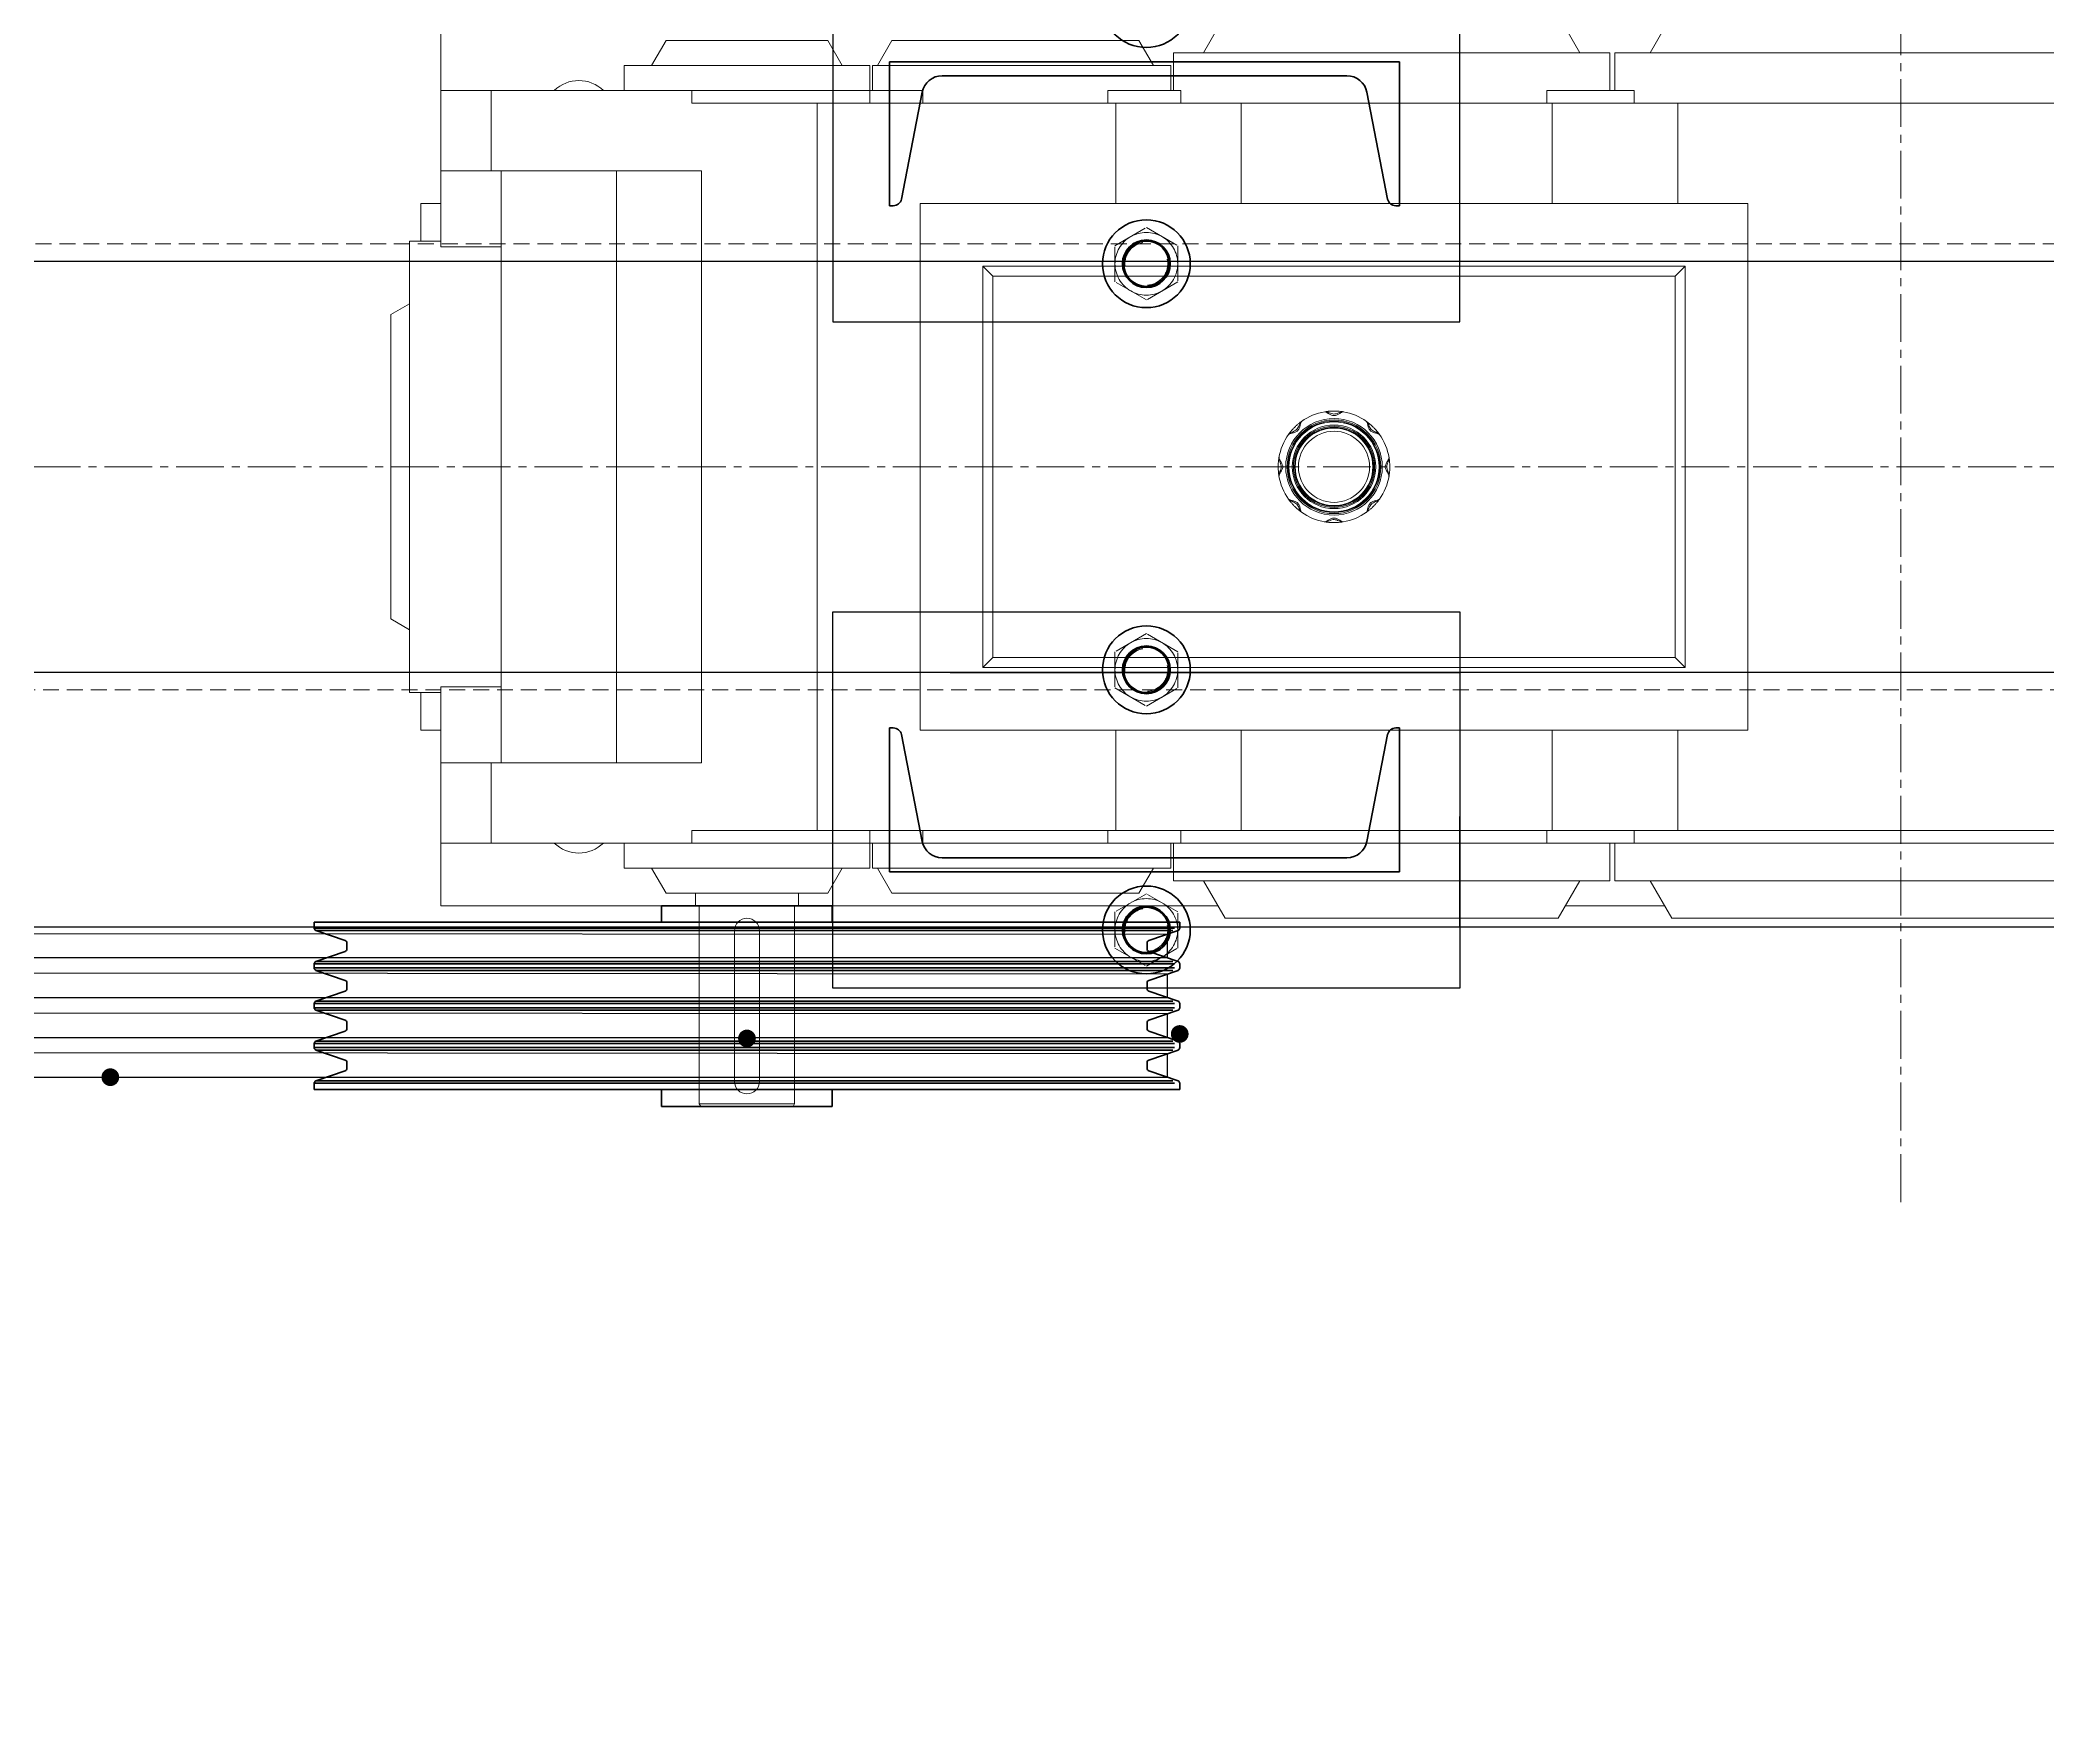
# Model space of a CAD drawing. Header units: millimetres. Extents: x 29178 to 37588, y 1365 to 7305.
# Drawn here: x 30362 to 31162, y 2737 to 3409 of the extents above; entities that cross this region are included whole.
import ezdxf

# ---------------------------------------------------------------- set-up
doc = ezdxf.new("R2010")
doc.units = ezdxf.units.MM
for name, pattern in [('CENTER2', [28.575, 19.05, -3.175, 3.175, -3.175]), ('Dashed', [2, 1, -1]), ('HIDDEN', [9.525, 6.35, -3.175])]:
    doc.linetypes.add(name, pattern=pattern)
for name, color, linetype, lineweight in [('CENTRO', 1, 'CENTER2', 15), ('CONTORNO', 7, 'Continuous', 35), ('Oculto (ISO)', 7, 'Dashed', 18), ('TRACEJADA', 3, 'HIDDEN', 20), ('Visible (ISO)', 7, 'Continuous', 50), ('Visible Narrow (ISO)', 7, 'Continuous', 35), ('Visível (ISO)', 7, 'Continuous', 35)]:
    doc.layers.add(name, color=color, linetype=linetype, lineweight=lineweight)

# ---------------------------------------------------------------- blocks, each defined once
blk = doc.blocks.new('estrutura')
for p, q in [((-36242.92, 27255.32), (-36242.92, 27105.32)), ((-35992.92, 27105.32), (-35992.92, 27255.32)), ((-36242.92, 27231.12), (-36242.92, 27129.52)), ((-37065.52, 27129.52), (-35567.12, 27129.52)), ((-36242.92, 27105.32), (-35992.92, 27105.32)), ((-36242.92, 26839.72), (-36242.92, 26989.72)), ((-36242.92, 26989.72), (-35992.92, 26989.72)), ((-35992.92, 26989.72), (-35992.92, 26839.72)), ((-35465.52, 26965.52), (-37065.52, 26965.52)), ((-36196.12, 26965.52), (-35992.92, 26965.52)), ((-35992.92, 26965.52), (-35992.92, 26908.12)), ((-35992.92, 26965.52), (-35992.92, 26863.92)), ((-35992.92, 26863.92), (-35992.92, 26908.12)), ((-35465.52, 26863.92), (-37065.52, 26863.92)), ((-35992.92, 26839.72), (-36242.92, 26839.72))]:
    blk.add_line(p, q)
at = {"layer": 'CONTORNO'}
for p, q in [((-36220.25, 27151.62), (-36220.25, 27209.02)), ((-36220.25, 27209.02), (-36017.05, 27209.02)), ((-36199.3, 27203.43), (-36037.99, 27203.43)), ((-36017.05, 27151.62), (-36017.05, 27209.02)), ((-36207.28, 27196.85), (-36215.56, 27154.29)), ((-36030.01, 27196.85), (-36021.74, 27154.29)), ((-36220.25, 27151.62), (-36218.79, 27151.62)), ((-36017.05, 27151.62), (-36018.5, 27151.62)), ((-36220.25, 26943.42), (-36220.25, 26886.02)), ((-36220.25, 26943.42), (-36218.79, 26943.42)), ((-36207.28, 26898.19), (-36215.56, 26940.75)), ((-36030.01, 26898.19), (-36021.74, 26940.75)), ((-36017.05, 26943.42), (-36018.5, 26943.42)), ((-36017.05, 26943.42), (-36017.05, 26886.02)), ((-36199.3, 26891.61), (-36037.99, 26891.61)), ((-36220.25, 26886.02), (-36017.05, 26886.02))]:
    blk.add_line(p, q, dxfattribs=at)
for centre, radius, start, end in [((-36199.3, 27195.3), 8.13, 90, 169), ((-36037.99, 27195.3), 8.13, 11, 90), ((-36218.79, 27154.92), 3.3, 270, 349), ((-36018.5, 27154.92), 3.3, 191, 270), ((-36218.79, 26940.12), 3.3, 11, 90), ((-36018.5, 26940.12), 3.3, 90, 169), ((-36199.3, 26899.74), 8.13, 191, 270), ((-36037.99, 26899.74), 8.13, 270, 349)]:
    blk.add_arc(centre, radius, start, end, dxfattribs=at)
at = {"layer": 'Oculto (ISO)', "ltscale": 13.959146}
for p, q in [((-36130.42, 27135.68), (-36117.92, 27142.9)), ((-36117.92, 27142.9), (-36105.42, 27135.68)), ((-36130.42, 27121.25), (-36130.42, 27135.68)), ((-36105.42, 27135.68), (-36105.42, 27121.25)), ((-36117.92, 27114.03), (-36130.42, 27121.25)), ((-36105.42, 27121.25), (-36117.92, 27114.03)), ((-36117.92, 26981), (-36130.42, 26973.78)), ((-36105.42, 26973.78), (-36117.92, 26981)), ((-36130.42, 26973.78), (-36130.42, 26959.35)), ((-36105.42, 26959.35), (-36105.42, 26973.78)), ((-36130.42, 26959.35), (-36117.92, 26952.13)), ((-36117.92, 26952.13), (-36105.42, 26959.35)), ((-36117.92, 26877.3), (-36130.42, 26870.08)), ((-36105.42, 26870.08), (-36117.92, 26877.3)), ((-36130.42, 26870.08), (-36130.42, 26855.65)), ((-36105.42, 26855.65), (-36105.42, 26870.08)), ((-36130.42, 26855.65), (-36117.92, 26848.43)), ((-36117.92, 26848.43), (-36105.42, 26855.65))]:
    blk.add_line(p, q, dxfattribs=at)
at = {"layer": 'Oculto (ISO)', "ltscale": 12.950714}
for centre in [(-36117.92, 27128.47), (-36117.92, 26966.57), (-36117.92, 26862.87)]:
    blk.add_circle(centre, 8.53, dxfattribs=at)
at = {"layer": 'Oculto (ISO)', "ltscale": 12.659545}
for centre, start, end in [((-36117.92, 27128.47), 120, 180), ((-36117.92, 27128.47), 60, 120), ((-36117.92, 27128.47), 0, 60), ((-36117.92, 27128.47), 180, 240), ((-36117.92, 27128.47), 300, 0), ((-36117.92, 27128.47), 240, 300), ((-36117.92, 26966.57), 60, 120), ((-36117.92, 26966.57), 120, 180), ((-36117.92, 26966.57), 0, 60), ((-36117.92, 26966.57), 180, 240), ((-36117.92, 26966.57), 300, 0), ((-36117.92, 26966.57), 240, 300), ((-36117.92, 26862.87), 120, 180), ((-36117.92, 26862.87), 60, 120), ((-36117.92, 26862.87), 0, 60), ((-36117.92, 26862.87), 180, 240), ((-36117.92, 26862.87), 300, 0), ((-36117.92, 26862.87), 240, 300)]:
    blk.add_arc(centre, 12.5, start, end, dxfattribs=at)
at = {"layer": 'TRACEJADA'}
for p, q in [((-37065.52, 27136.38), (-35567.12, 27136.38)), ((-35465.52, 26958.66), (-37065.52, 26958.66))]:
    blk.add_line(p, q, dxfattribs=at)
at = {"layer": 'Visível (ISO)'}
for centre, radius in [((-36117.92, 27232.17), 17.5), ((-36117.92, 27128.47), 17.5), ((-36117.92, 27128.47), 9.52), ((-36117.92, 27128.47), 9.03), ((-36117.92, 26966.57), 17.5), ((-36117.92, 26966.57), 9.52), ((-36117.92, 26966.57), 9.03), ((-36117.92, 26862.87), 17.5), ((-36117.92, 26862.87), 9.52), ((-36117.92, 26862.87), 9.03)]:
    blk.add_circle(centre, radius, dxfattribs=at)

msp = doc.modelspace()

# ---------------------------------------------------------------- hatches: boundary and pattern name
h = msp.add_hatch(color=4)
h.dxf.hatch_style = 1
edge = h.paths.add_edge_path()
edge.add_arc((30643.52, 3010.5), 3.54, 0, 360)
h = msp.add_hatch(color=4)
h.dxf.hatch_style = 1
edge = h.paths.add_edge_path()
edge.add_arc((30816.02, 3012.3), 3.54, 0, 360)
h = msp.add_hatch(color=4)
h.dxf.hatch_style = 1
edge = h.paths.add_edge_path()
edge.add_arc((30389.76, 2995.07), 3.54, 0, 360)

# ---------------------------------------------------------------- linework, layer by layer
at = {"color": 7, "linetype": 'Continuous', "lineweight": 18}
for p, q in [((30834.18, 3418.42), (30825.52, 3403.42)), ((30975.52, 3403.42), (30966.86, 3418.42)), ((31012.18, 3418.42), (31003.52, 3403.42)), ((30521.52, 3413.42), (30521.52, 3388.42)), ((30611.29, 3408.42), (30605.52, 3398.42)), ((30675.75, 3408.42), (30611.29, 3408.42)), ((30681.52, 3398.42), (30675.75, 3408.42)), ((30701.29, 3408.42), (30695.52, 3398.42)), ((30799.75, 3408.42), (30701.29, 3408.42)), ((30805.52, 3398.42), (30799.75, 3408.42)), ((30813.52, 3403.42), (30813.52, 3388.42)), ((30987.52, 3403.42), (30813.52, 3403.42)), ((30987.52, 3403.42), (30987.52, 3388.42)), ((30989.52, 3403.42), (30989.52, 3388.42)), ((31243.52, 3403.42), (30989.52, 3403.42)), ((30692.52, 3398.42), (30594.52, 3398.42)), ((30594.52, 3398.42), (30594.52, 3388.42)), ((30692.52, 3398.42), (30692.52, 3388.42)), ((30693.52, 3398.42), (30693.52, 3388.42)), ((30812.52, 3398.42), (30693.52, 3398.42)), ((30812.52, 3398.42), (30812.52, 3388.42)), ((30521.52, 3356.42), (30521.52, 3388.42)), ((30521.52, 3388.42), (30541.52, 3388.42)), ((30541.52, 3388.42), (30541.52, 3356.42)), ((30621.52, 3388.42), (30541.52, 3388.42)), ((30621.52, 3383.42), (30621.52, 3388.42)), ((30692.52, 3388.42), (30621.52, 3388.42)), ((30692.52, 3388.42), (30692.52, 3383.42)), ((30713.66, 3388.42), (30692.52, 3388.42)), ((30713.66, 3388.42), (30713.66, 3383.42)), ((30787.38, 3388.42), (30787.38, 3383.42)), ((30816.5, 3388.42), (30787.38, 3388.42)), ((30816.5, 3388.42), (30816.5, 3383.42)), ((30962.32, 3388.42), (30962.32, 3383.42)), ((30997.13, 3388.42), (30962.32, 3388.42)), ((30997.13, 3388.42), (30997.13, 3383.42)), ((30671.52, 3383.42), (30621.52, 3383.42)), ((30671.52, 3093.42), (30671.52, 3383.42)), ((30790.52, 3383.42), (30671.52, 3383.42)), ((30790.52, 3383.42), (30790.52, 3343.42)), ((30840.52, 3383.42), (30790.52, 3383.42)), ((30840.52, 3343.42), (30840.52, 3383.42)), ((30964.52, 3383.42), (30840.52, 3383.42)), ((30964.52, 3383.42), (30964.52, 3343.42)), ((31014.52, 3383.42), (30964.52, 3383.42)), ((31014.52, 3343.42), (31014.52, 3383.42)), ((31171.52, 3383.42), (31014.52, 3383.42)), ((30541.52, 3356.42), (30521.52, 3356.42)), ((30521.52, 3356.42), (30521.52, 3326.17)), ((30541.52, 3356.42), (30625.37, 3356.42)), ((30545.52, 3356.42), (30545.52, 3120.42)), ((30591.52, 3356.42), (30591.52, 3120.42)), ((30625.37, 3356.42), (30625.37, 3120.42)), ((30513.52, 3343.42), (30513.52, 3328.42)), ((30513.52, 3343.42), (30521.52, 3343.42)), ((30712.52, 3343.42), (30712.52, 3133.42)), ((31042.52, 3343.42), (30712.52, 3343.42)), ((31042.52, 3133.42), (31042.52, 3343.42)), ((30521.52, 3328.42), (30509.02, 3328.42)), ((30509.02, 3148.42), (30509.02, 3328.42)), ((30521.52, 3326.17), (30545.52, 3326.17)), ((30741.56, 3314.38), (30737.52, 3318.42)), ((31017.52, 3318.42), (30737.52, 3318.42)), ((30737.52, 3318.42), (30737.52, 3158.42)), ((31013.48, 3314.38), (30741.56, 3314.38)), ((30741.56, 3314.38), (30741.56, 3162.46)), ((31013.48, 3314.38), (31017.52, 3318.42)), ((31013.48, 3162.46), (31013.48, 3314.38)), ((31017.52, 3158.42), (31017.52, 3318.42)), ((30509.02, 3303.42), (30501.52, 3299.09)), ((30501.52, 3177.75), (30501.52, 3299.09)), ((30501.52, 3177.75), (30509.02, 3173.42)), ((30741.56, 3162.46), (30737.52, 3158.42)), ((30741.56, 3162.46), (31013.48, 3162.46)), ((31013.48, 3162.46), (31017.52, 3158.42)), ((30737.52, 3158.42), (31017.52, 3158.42)), ((30509.02, 3148.42), (30521.52, 3148.42)), ((30513.52, 3148.42), (30513.52, 3133.42)), ((30545.52, 3150.67), (30521.52, 3150.67)), ((30521.52, 3150.67), (30521.52, 3120.42)), ((30513.52, 3133.42), (30521.52, 3133.42)), ((30712.52, 3133.42), (31042.52, 3133.42)), ((30790.52, 3133.42), (30790.52, 3093.42)), ((30840.52, 3093.42), (30840.52, 3133.42)), ((30964.52, 3133.42), (30964.52, 3093.42)), ((31014.52, 3093.42), (31014.52, 3133.42)), ((30521.52, 3088.42), (30521.52, 3120.42)), ((30521.52, 3120.42), (30541.52, 3120.42)), ((30541.52, 3120.42), (30541.52, 3088.42)), ((30541.52, 3120.42), (30625.37, 3120.42)), ((30621.52, 3088.42), (30621.52, 3093.42)), ((30621.52, 3093.42), (30671.52, 3093.42)), ((30671.52, 3093.42), (30790.52, 3093.42)), ((30692.52, 3088.42), (30692.52, 3093.42)), ((30713.66, 3088.42), (30713.66, 3093.42)), ((30787.38, 3088.42), (30787.38, 3093.42)), ((30790.52, 3093.42), (30840.52, 3093.42)), ((30816.5, 3088.42), (30816.5, 3093.42)), ((30840.52, 3093.42), (30964.52, 3093.42)), ((30962.32, 3088.42), (30962.32, 3093.42)), ((30964.52, 3093.42), (31014.52, 3093.42)), ((30997.13, 3088.42), (30997.13, 3093.42)), ((31014.52, 3093.42), (31171.52, 3093.42)), ((30541.52, 3088.42), (30521.52, 3088.42)), ((30521.52, 3088.42), (30521.52, 3063.42)), ((30541.52, 3088.42), (30621.52, 3088.42)), ((30594.52, 3078.42), (30594.52, 3088.42)), ((30692.52, 3088.42), (30621.52, 3088.42)), ((30713.66, 3088.42), (30692.52, 3088.42)), ((30692.52, 3078.42), (30692.52, 3088.42)), ((30693.52, 3078.42), (30693.52, 3088.42)), ((30787.38, 3088.42), (30713.66, 3088.42)), ((30816.5, 3088.42), (30787.38, 3088.42)), ((30812.52, 3078.42), (30812.52, 3088.42)), ((30813.52, 3073.42), (30813.52, 3088.42)), ((30962.32, 3088.42), (30816.5, 3088.42)), ((30997.13, 3088.42), (30962.32, 3088.42)), ((30987.52, 3073.42), (30987.52, 3088.42)), ((30989.52, 3073.42), (30989.52, 3088.42)), ((31221.52, 3088.42), (30997.13, 3088.42)), ((30692.52, 3078.42), (30594.52, 3078.42)), ((30605.52, 3078.42), (30611.29, 3068.42)), ((30675.75, 3068.42), (30681.52, 3078.42)), ((30812.52, 3078.42), (30693.52, 3078.42)), ((30695.52, 3078.42), (30701.29, 3068.42)), ((30799.75, 3068.42), (30805.52, 3078.42)), ((30987.52, 3073.42), (30813.52, 3073.42)), ((30825.52, 3073.42), (30834.18, 3058.42)), ((30966.86, 3058.42), (30975.52, 3073.42)), ((31243.52, 3073.42), (30989.52, 3073.42)), ((31003.52, 3073.42), (31012.18, 3058.42)), ((30675.75, 3068.42), (30611.29, 3068.42)), ((30623.02, 3068.42), (30623.02, 3063.42)), ((30664.02, 3063.42), (30664.02, 3068.42)), ((30799.75, 3068.42), (30701.29, 3068.42)), ((30521.52, 3063.42), (30623.02, 3063.42)), ((30623.02, 3063.42), (30643.52, 3063.42)), ((30623.02, 3063.42), (30643.52, 3063.42)), ((30624.52, 3063.42), (30624.52, 2984.42)), ((30643.52, 3063.42), (30664.02, 3063.42)), ((30643.52, 3063.42), (30664.02, 3063.42)), ((30662.52, 2984.42), (30662.52, 3063.42)), ((30664.02, 3063.42), (30831.29, 3063.42)), ((30966.86, 3058.42), (30834.18, 3058.42)), ((30969.75, 3063.42), (31009.29, 3063.42)), ((31194.86, 3058.42), (31012.18, 3058.42)), ((30638.52, 3053.42), (30638.52, 2993.42)), ((30648.52, 2993.42), (30648.52, 3053.42)), ((30624.52, 2984.42), (30625.1, 2983.42)), ((30624.52, 2984.42), (30643.52, 2984.42)), ((30625.1, 2983.42), (30643.52, 2983.42)), ((30625.1, 2983.42), (30643.52, 2983.42)), ((30643.52, 2984.42), (30662.52, 2984.42)), ((30643.52, 2983.42), (30661.94, 2983.42)), ((30643.52, 2983.42), (30661.94, 2983.42)), ((30661.94, 2983.42), (30662.52, 2984.42))]:
    msp.add_line(p, q, dxfattribs=at)
at = {"color": 3}
for p, q in [((30042.85, 3052.59), (30811.02, 3052.07)), ((30811.02, 3052.07), (30811.02, 3042.71)), ((30811.02, 3042.71), (30042.86, 3042.7)), ((30811.02, 3036.19), (30042.87, 3036.71)), ((30811.02, 3036.19), (30811.02, 3026.83)), ((30042.88, 3026.82), (30811.02, 3026.82)), ((30811.02, 3020.31), (30042.88, 3020.82)), ((30811.02, 3020.31), (30811.02, 3010.95)), ((30042.89, 3010.94), (30811.02, 3010.95)), ((30811.02, 3004.43), (30042.89, 3004.94)), ((30811.02, 3004.43), (30811.02, 2995.07)), ((30042.9, 2995.07), (30811.02, 2995.07))]:
    msp.add_line(p, q, dxfattribs=at)
at = {"color": 7, "linetype": 'Continuous', "lineweight": 18}
for radius in [19.25, 18.67, 18.24, 17.95, 16.65, 16.19, 15.76, 15.47, 14.17]:
    msp.add_circle((30877.52, 3238.42), radius, dxfattribs=at)
for centre, radius, start, end in [((30576.52, 3378.42), 14, 45.5826, 134.4174), ((30877.52, 3238.42), 22.25, 99.41938, 125.58062), ((30877.52, 3238.42), 22.25, 54.41938, 80.58062), ((30877.52, 3238.42), 22.25, 144.41938, 170.58062), ((30877.52, 3238.42), 22.25, 9.41938, 35.58062), ((30877.52, 3238.42), 22.25, 189.41938, 215.58062), ((30877.52, 3238.42), 22.25, 324.41938, 350.58062), ((30877.52, 3238.42), 22.25, 234.41938, 260.58062), ((30877.52, 3238.42), 22.25, 279.41938, 305.58062), ((30576.52, 3098.42), 14, 225.5826, 270), ((30576.52, 3098.42), 14, 270, 314.4174), ((30643.52, 3053.42), 5, 0, 180), ((30643.52, 2993.42), 5, 180, 0)]:
    msp.add_arc(centre, radius, start, end, dxfattribs=at)
for points, knots in [([(30881.11, 3260.37), (30881, 3260.38), (30880.74, 3260.4), (30880.29, 3260.29), (30879.68, 3260.06), (30878.86, 3259.71), (30877.93, 3259.44), (30876.97, 3259.46), (30876.01, 3259.77), (30875.18, 3260.14), (30874.55, 3260.34), (30874.12, 3260.43), (30873.91, 3260.36), (30873.87, 3260.35)], [0, 0, 0, 0, 0.044399, 0.111911, 0.213117, 0.340174, 0.451632, 0.554535, 0.670587, 0.807111, 0.911359, 0.984762, 1, 1, 1, 1]), ([(30881.16, 3260.37), (30881.1, 3260.38), (30881.03, 3260.37), (30880.85, 3260.31), (30880.75, 3260.26), (30880.52, 3260.15), (30880.39, 3260.07), (30880.12, 3259.91), (30879.97, 3259.81), (30879.66, 3259.62), (30879.5, 3259.52), (30879.15, 3259.33), (30878.97, 3259.23), (30878.58, 3259.06), (30878.38, 3258.99), (30877.96, 3258.89), (30877.74, 3258.86), (30877.3, 3258.86), (30877.08, 3258.88), (30876.66, 3258.99), (30876.46, 3259.06), (30876.08, 3259.23), (30875.89, 3259.33), (30875.54, 3259.52), (30875.38, 3259.62), (30874.91, 3259.91), (30874.64, 3260.09), (30874.29, 3260.26), (30874.19, 3260.31), (30874.01, 3260.37), (30873.94, 3260.38), (30873.88, 3260.37)], [0, 0, 0, 0, 0.0625, 0.0625, 0.125, 0.125, 0.1875, 0.1875, 0.25, 0.25, 0.3125, 0.3125, 0.375, 0.375, 0.4375, 0.4375, 0.5, 0.5, 0.5625, 0.5625, 0.625, 0.625, 0.6875, 0.6875, 0.75, 0.75, 0.875, 0.875, 0.9375, 0.9375, 1, 1, 1, 1]), ([(30874.06, 3260.4), (30874.27, 3260.43), (30874.71, 3260.5), (30875.77, 3260.61), (30877.01, 3260.67), (30878.34, 3260.66), (30879.59, 3260.58), (30880.65, 3260.45), (30881.03, 3260.39), (30881.22, 3260.36)], [0, 0, 0, 0, 0.128523, 0.270411, 0.412769, 0.55777, 0.705987, 0.855722, 1, 1, 1, 1]), ([(30881.47, 3260.31), (30881.47, 3260.31), (30881.44, 3260.32), (30881.34, 3260.34), (30881.26, 3260.35), (30881.16, 3260.37)], [0, 0, 0, 0, 0.5, 0.5, 1, 1, 1, 1]), ([(30864.57, 3256.51), (30864.52, 3256.48), (30864.48, 3256.42), (30864.39, 3256.25), (30864.35, 3256.15), (30864.28, 3255.9), (30864.24, 3255.76), (30864.16, 3255.45), (30864.12, 3255.28), (30864.04, 3254.93), (30864, 3254.74), (30863.89, 3254.35), (30863.82, 3254.16), (30863.67, 3253.77), (30863.58, 3253.57), (30863.36, 3253.2), (30863.22, 3253.03), (30862.92, 3252.72), (30862.74, 3252.58), (30862.36, 3252.36), (30862.17, 3252.26), (30861.78, 3252.11), (30861.58, 3252.05), (30861.2, 3251.94), (30861.01, 3251.9), (30860.48, 3251.77), (30860.16, 3251.7), (30859.79, 3251.58), (30859.68, 3251.54), (30859.52, 3251.46), (30859.46, 3251.41), (30859.42, 3251.36)], [0, 0, 0, 0, 0.0625, 0.0625, 0.125, 0.125, 0.1875, 0.1875, 0.25, 0.25, 0.3125, 0.3125, 0.375, 0.375, 0.4375, 0.4375, 0.5, 0.5, 0.5625, 0.5625, 0.625, 0.625, 0.6875, 0.6875, 0.75, 0.75, 0.875, 0.875, 0.9375, 0.9375, 1, 1, 1, 1]), ([(30864.53, 3256.48), (30864.45, 3256.41), (30864.25, 3256.23), (30864.01, 3255.84), (30863.74, 3255.24), (30863.41, 3254.42), (30862.94, 3253.57), (30862.25, 3252.91), (30861.35, 3252.45), (30860.51, 3252.13), (30859.92, 3251.82), (30859.55, 3251.58), (30859.45, 3251.38), (30859.43, 3251.34)], [0, 0, 0, 0, 0.044399, 0.111911, 0.213117, 0.340174, 0.451632, 0.554535, 0.670587, 0.807111, 0.911359, 0.984762, 1, 1, 1, 1]), ([(30859.53, 3251.51), (30859.66, 3251.68), (30859.92, 3252.04), (30860.59, 3252.87), (30861.42, 3253.8), (30862.37, 3254.73), (30863.31, 3255.56), (30864.15, 3256.21), (30864.47, 3256.44), (30864.62, 3256.55)], [0, 0, 0, 0, 0.128523, 0.270411, 0.412769, 0.55777, 0.705987, 0.855722, 1, 1, 1, 1]), ([(30864.83, 3256.69), (30864.83, 3256.69), (30864.81, 3256.68), (30864.72, 3256.62), (30864.66, 3256.57), (30864.57, 3256.51)], [0, 0, 0, 0, 0.5, 0.5, 1, 1, 1, 1]), ([(30895.58, 3251.4), (30895.51, 3251.48), (30895.34, 3251.68), (30894.95, 3251.92), (30894.35, 3252.19), (30893.53, 3252.52), (30892.68, 3252.99), (30892.01, 3253.69), (30891.55, 3254.58), (30891.23, 3255.43), (30890.92, 3256.02), (30890.68, 3256.38), (30890.48, 3256.49), (30890.45, 3256.51)], [0, 0, 0, 0, 0.044399, 0.111911, 0.213117, 0.340174, 0.451632, 0.554535, 0.670587, 0.807111, 0.911359, 0.984762, 1, 1, 1, 1]), ([(30895.62, 3251.36), (30895.58, 3251.41), (30895.52, 3251.46), (30895.35, 3251.54), (30895.25, 3251.58), (30895, 3251.66), (30894.86, 3251.7), (30894.55, 3251.77), (30894.38, 3251.81), (30894.03, 3251.9), (30893.84, 3251.94), (30893.46, 3252.05), (30893.26, 3252.11), (30892.87, 3252.26), (30892.68, 3252.35), (30892.3, 3252.58), (30892.13, 3252.71), (30891.82, 3253.02), (30891.69, 3253.2), (30891.46, 3253.57), (30891.37, 3253.77), (30891.22, 3254.16), (30891.15, 3254.35), (30891.04, 3254.74), (30891, 3254.93), (30890.87, 3255.46), (30890.8, 3255.78), (30890.69, 3256.15), (30890.65, 3256.25), (30890.56, 3256.42), (30890.52, 3256.48), (30890.47, 3256.51)], [0, 0, 0, 0, 0.0625, 0.0625, 0.125, 0.125, 0.1875, 0.1875, 0.25, 0.25, 0.3125, 0.3125, 0.375, 0.375, 0.4375, 0.4375, 0.5, 0.5, 0.5625, 0.5625, 0.625, 0.625, 0.6875, 0.6875, 0.75, 0.75, 0.875, 0.875, 0.9375, 0.9375, 1, 1, 1, 1]), ([(30890.62, 3256.4), (30890.79, 3256.28), (30891.15, 3256.01), (30891.97, 3255.35), (30892.9, 3254.51), (30893.83, 3253.57), (30894.66, 3252.62), (30895.31, 3251.79), (30895.54, 3251.47), (30895.65, 3251.31)], [0, 0, 0, 0, 0.128523, 0.270411, 0.412769, 0.55777, 0.705987, 0.855722, 1, 1, 1, 1]), ([(30895.79, 3251.11), (30895.79, 3251.11), (30895.78, 3251.13), (30895.72, 3251.22), (30895.68, 3251.28), (30895.62, 3251.36)], [0, 0, 0, 0, 0.5, 0.5, 1, 1, 1, 1]), ([(30855.54, 3234.96), (30855.51, 3235.17), (30855.44, 3235.61), (30855.33, 3236.66), (30855.26, 3237.91), (30855.27, 3239.24), (30855.36, 3240.49), (30855.49, 3241.54), (30855.55, 3241.93), (30855.58, 3242.12)], [0, 0, 0, 0, 0.128523, 0.270411, 0.412769, 0.55777, 0.705987, 0.855722, 1, 1, 1, 1]), ([(30855.57, 3242), (30855.56, 3241.9), (30855.54, 3241.63), (30855.65, 3241.19), (30855.88, 3240.57), (30856.23, 3239.76), (30856.5, 3238.83), (30856.47, 3237.86), (30856.16, 3236.91), (30855.8, 3236.08), (30855.6, 3235.45), (30855.51, 3235.02), (30855.58, 3234.8), (30855.59, 3234.77)], [0, 0, 0, 0, 0.044399, 0.111911, 0.213117, 0.340174, 0.451632, 0.554535, 0.670587, 0.807111, 0.911359, 0.984762, 1, 1, 1, 1]), ([(30855.57, 3242.06), (30855.56, 3242), (30855.57, 3241.92), (30855.63, 3241.75), (30855.67, 3241.64), (30855.79, 3241.42), (30855.86, 3241.29), (30856.03, 3241.02), (30856.12, 3240.87), (30856.31, 3240.56), (30856.41, 3240.4), (30856.61, 3240.05), (30856.71, 3239.86), (30856.87, 3239.48), (30856.95, 3239.28), (30857.05, 3238.86), (30857.08, 3238.64), (30857.08, 3238.2), (30857.05, 3237.98), (30856.95, 3237.56), (30856.87, 3237.36), (30856.71, 3236.97), (30856.61, 3236.79), (30856.41, 3236.44), (30856.31, 3236.27), (30856.03, 3235.81), (30855.85, 3235.53), (30855.67, 3235.19), (30855.63, 3235.09), (30855.57, 3234.91), (30855.56, 3234.84), (30855.57, 3234.78)], [0, 0, 0, 0, 0.0625, 0.0625, 0.125, 0.125, 0.1875, 0.1875, 0.25, 0.25, 0.3125, 0.3125, 0.375, 0.375, 0.4375, 0.4375, 0.5, 0.5, 0.5625, 0.5625, 0.625, 0.625, 0.6875, 0.6875, 0.75, 0.75, 0.875, 0.875, 0.9375, 0.9375, 1, 1, 1, 1]), ([(30855.62, 3242.36), (30855.62, 3242.36), (30855.62, 3242.34), (30855.6, 3242.24), (30855.59, 3242.16), (30855.57, 3242.06)], [0, 0, 0, 0, 0.5, 0.5, 1, 1, 1, 1]), ([(30899.47, 3234.78), (30899.48, 3234.84), (30899.47, 3234.91), (30899.41, 3235.09), (30899.37, 3235.19), (30899.25, 3235.42), (30899.17, 3235.54), (30899.01, 3235.82), (30898.92, 3235.96), (30898.73, 3236.27), (30898.63, 3236.44), (30898.43, 3236.79), (30898.33, 3236.97), (30898.17, 3237.35), (30898.09, 3237.55), (30897.99, 3237.98), (30897.96, 3238.19), (30897.96, 3238.63), (30897.99, 3238.85), (30898.09, 3239.28), (30898.17, 3239.48), (30898.33, 3239.86), (30898.43, 3240.04), (30898.63, 3240.4), (30898.72, 3240.56), (30899.01, 3241.02), (30899.19, 3241.3), (30899.37, 3241.64), (30899.41, 3241.75), (30899.47, 3241.92), (30899.48, 3242), (30899.47, 3242.06)], [0, 0, 0, 0, 0.0625, 0.0625, 0.125, 0.125, 0.1875, 0.1875, 0.25, 0.25, 0.3125, 0.3125, 0.375, 0.375, 0.4375, 0.4375, 0.5, 0.5, 0.5625, 0.5625, 0.625, 0.625, 0.6875, 0.6875, 0.75, 0.75, 0.875, 0.875, 0.9375, 0.9375, 1, 1, 1, 1]), ([(30899.47, 3234.83), (30899.48, 3234.93), (30899.5, 3235.2), (30899.39, 3235.64), (30899.16, 3236.26), (30898.81, 3237.07), (30898.54, 3238.01), (30898.57, 3238.97), (30898.87, 3239.92), (30899.24, 3240.75), (30899.44, 3241.39), (30899.53, 3241.82), (30899.46, 3242.03), (30899.45, 3242.07)], [0, 0, 0, 0, 0.044399, 0.111911, 0.213117, 0.340174, 0.451632, 0.554535, 0.670587, 0.807111, 0.911359, 0.984762, 1, 1, 1, 1]), ([(30899.5, 3241.87), (30899.53, 3241.66), (30899.6, 3241.23), (30899.71, 3240.17), (30899.78, 3238.92), (30899.77, 3237.6), (30899.68, 3236.34), (30899.55, 3235.29), (30899.49, 3234.91), (30899.46, 3234.72)], [0, 0, 0, 0, 0.128523, 0.270411, 0.412769, 0.55777, 0.705987, 0.855722, 1, 1, 1, 1]), ([(30899.42, 3234.47), (30899.42, 3234.47), (30899.42, 3234.5), (30899.44, 3234.6), (30899.45, 3234.67), (30899.47, 3234.78)], [0, 0, 0, 0, 0.5, 0.5, 1, 1, 1, 1]), ([(30859.25, 3225.72), (30859.25, 3225.72), (30859.26, 3225.7), (30859.32, 3225.62), (30859.36, 3225.55), (30859.42, 3225.47)], [0, 0, 0, 0, 0.5, 0.5, 1, 1, 1, 1]), ([(30864.42, 3220.43), (30864.25, 3220.56), (30863.89, 3220.82), (30863.07, 3221.49), (30862.14, 3222.32), (30861.21, 3223.27), (30860.38, 3224.21), (30859.73, 3225.05), (30859.5, 3225.36), (30859.39, 3225.52)], [0, 0, 0, 0, 0.128523, 0.270411, 0.412769, 0.55777, 0.705987, 0.855722, 1, 1, 1, 1]), ([(30859.42, 3225.47), (30859.46, 3225.42), (30859.52, 3225.38), (30859.69, 3225.29), (30859.79, 3225.25), (30860.03, 3225.17), (30860.18, 3225.14), (30860.49, 3225.06), (30860.65, 3225.02), (30861.01, 3224.94), (30861.2, 3224.89), (30861.58, 3224.78), (30861.78, 3224.72), (30862.17, 3224.57), (30862.36, 3224.48), (30862.74, 3224.25), (30862.91, 3224.12), (30863.22, 3223.81), (30863.35, 3223.64), (30863.58, 3223.26), (30863.67, 3223.07), (30863.82, 3222.68), (30863.89, 3222.48), (30864, 3222.09), (30864.04, 3221.91), (30864.17, 3221.38), (30864.24, 3221.06), (30864.35, 3220.69), (30864.39, 3220.58), (30864.48, 3220.42), (30864.52, 3220.36), (30864.57, 3220.32)], [0, 0, 0, 0, 0.0625, 0.0625, 0.125, 0.125, 0.1875, 0.1875, 0.25, 0.25, 0.3125, 0.3125, 0.375, 0.375, 0.4375, 0.4375, 0.5, 0.5, 0.5625, 0.5625, 0.625, 0.625, 0.6875, 0.6875, 0.75, 0.75, 0.875, 0.875, 0.9375, 0.9375, 1, 1, 1, 1]), ([(30859.46, 3225.43), (30859.53, 3225.35), (30859.7, 3225.15), (30860.09, 3224.91), (30860.69, 3224.64), (30861.51, 3224.31), (30862.36, 3223.84), (30863.03, 3223.14), (30863.49, 3222.25), (30863.81, 3221.4), (30864.12, 3220.82), (30864.36, 3220.45), (30864.56, 3220.35), (30864.59, 3220.33)], [0, 0, 0, 0, 0.044399, 0.111911, 0.213117, 0.340174, 0.451632, 0.554535, 0.670587, 0.807111, 0.911359, 0.984762, 1, 1, 1, 1]), ([(30895.5, 3225.32), (30895.38, 3225.15), (30895.12, 3224.79), (30894.45, 3223.96), (30893.62, 3223.04), (30892.67, 3222.1), (30891.73, 3221.28), (30890.89, 3220.63), (30890.57, 3220.4), (30890.42, 3220.29)], [0, 0, 0, 0, 0.128523, 0.270411, 0.412769, 0.55777, 0.705987, 0.855722, 1, 1, 1, 1]), ([(30890.47, 3220.32), (30890.52, 3220.36), (30890.56, 3220.42), (30890.65, 3220.58), (30890.69, 3220.69), (30890.76, 3220.93), (30890.8, 3221.07), (30890.88, 3221.38), (30890.91, 3221.55), (30891, 3221.91), (30891.04, 3222.09), (30891.15, 3222.48), (30891.21, 3222.68), (30891.37, 3223.06), (30891.46, 3223.26), (30891.68, 3223.63), (30891.81, 3223.81), (30892.12, 3224.12), (30892.3, 3224.25), (30892.68, 3224.48), (30892.87, 3224.57), (30893.26, 3224.72), (30893.46, 3224.78), (30893.84, 3224.89), (30894.03, 3224.94), (30894.56, 3225.06), (30894.88, 3225.13), (30895.25, 3225.25), (30895.36, 3225.29), (30895.52, 3225.38), (30895.58, 3225.42), (30895.62, 3225.47)], [0, 0, 0, 0, 0.0625, 0.0625, 0.125, 0.125, 0.1875, 0.1875, 0.25, 0.25, 0.3125, 0.3125, 0.375, 0.375, 0.4375, 0.4375, 0.5, 0.5, 0.5625, 0.5625, 0.625, 0.625, 0.6875, 0.6875, 0.75, 0.75, 0.875, 0.875, 0.9375, 0.9375, 1, 1, 1, 1]), ([(30890.51, 3220.36), (30890.59, 3220.43), (30890.79, 3220.6), (30891.02, 3220.99), (30891.3, 3221.59), (30891.63, 3222.41), (30892.1, 3223.26), (30892.79, 3223.92), (30893.69, 3224.38), (30894.53, 3224.71), (30895.12, 3225.02), (30895.49, 3225.26), (30895.59, 3225.46), (30895.61, 3225.49)], [0, 0, 0, 0, 0.044399, 0.111911, 0.213117, 0.340174, 0.451632, 0.554535, 0.670587, 0.807111, 0.911359, 0.984762, 1, 1, 1, 1]), ([(30873.88, 3216.47), (30873.94, 3216.46), (30874.01, 3216.47), (30874.19, 3216.52), (30874.29, 3216.57), (30874.52, 3216.69), (30874.65, 3216.76), (30874.92, 3216.93), (30875.07, 3217.02), (30875.38, 3217.21), (30875.54, 3217.31), (30875.89, 3217.51), (30876.07, 3217.6), (30876.45, 3217.77), (30876.66, 3217.84), (30877.08, 3217.95), (30877.3, 3217.98), (30877.73, 3217.98), (30877.95, 3217.95), (30878.38, 3217.84), (30878.58, 3217.77), (30878.96, 3217.6), (30879.15, 3217.51), (30879.5, 3217.31), (30879.66, 3217.21), (30880.13, 3216.92), (30880.4, 3216.75), (30880.75, 3216.57), (30880.85, 3216.52), (30881.03, 3216.47), (30881.1, 3216.46), (30881.16, 3216.47)], [0, 0, 0, 0, 0.0625, 0.0625, 0.125, 0.125, 0.1875, 0.1875, 0.25, 0.25, 0.3125, 0.3125, 0.375, 0.375, 0.4375, 0.4375, 0.5, 0.5, 0.5625, 0.5625, 0.625, 0.625, 0.6875, 0.6875, 0.75, 0.75, 0.875, 0.875, 0.9375, 0.9375, 1, 1, 1, 1]), ([(30873.93, 3216.46), (30874.04, 3216.46), (30874.3, 3216.44), (30874.75, 3216.55), (30875.36, 3216.78), (30876.18, 3217.12), (30877.11, 3217.39), (30878.07, 3217.37), (30879.03, 3217.06), (30879.86, 3216.69), (30880.49, 3216.5), (30880.92, 3216.41), (30881.13, 3216.47), (30881.17, 3216.48)], [0, 0, 0, 0, 0.044399, 0.111911, 0.213117, 0.340174, 0.451632, 0.554535, 0.670587, 0.807111, 0.911359, 0.984762, 1, 1, 1, 1]), ([(30890.21, 3220.14), (30890.21, 3220.14), (30890.23, 3220.16), (30890.32, 3220.22), (30890.38, 3220.26), (30890.47, 3220.32)], [0, 0, 0, 0, 0.5, 0.5, 1, 1, 1, 1]), ([(30873.57, 3216.52), (30873.57, 3216.52), (30873.6, 3216.51), (30873.7, 3216.5), (30873.78, 3216.48), (30873.88, 3216.47)], [0, 0, 0, 0, 0.5, 0.5, 1, 1, 1, 1]), ([(30880.98, 3216.44), (30880.77, 3216.41), (30880.33, 3216.34), (30879.27, 3216.23), (30878.03, 3216.16), (30876.7, 3216.17), (30875.45, 3216.25), (30874.39, 3216.38), (30874.01, 3216.45), (30873.82, 3216.48)], [0, 0, 0, 0, 0.128523, 0.270411, 0.412769, 0.55777, 0.705987, 0.855722, 1, 1, 1, 1])]:
    msp.add_open_spline(points, degree=3, knots=knots, dxfattribs=at)
at = {"layer": 'CENTRO'}
for p, q in [((31103.52, 2945.29), (31103.52, 4980.86)), ((31549.45, 3238.42), (29794.36, 3238.42))]:
    msp.add_line(p, q, dxfattribs=at)
at = {"layer": 'Visible (ISO)'}
for p, q in [((30609.52, 3063.42), (30677.52, 3063.42)), ((30609.52, 3063.42), (30609.52, 3056.92)), ((30677.52, 3063.42), (30677.52, 3056.92)), ((30471.02, 3056.92), (30816.02, 3056.92)), ((30471.02, 3056.92), (30471.02, 3054.5)), ((30483.35, 3049.54), (30471.69, 3053.55)), ((30803.69, 3049.54), (30815.35, 3053.55)), ((30816.02, 3056.92), (30816.02, 3054.5)), ((30483.35, 3045.23), (30471.69, 3041.22)), ((30484.02, 3048.6), (30484.02, 3046.18)), ((30803.02, 3048.6), (30803.02, 3046.18)), ((30803.69, 3045.23), (30815.35, 3041.22)), ((30471.02, 3040.27), (30471.02, 3038.62)), ((30483.35, 3033.66), (30471.69, 3037.67)), ((30803.69, 3033.66), (30815.35, 3037.67)), ((30816.02, 3040.27), (30816.02, 3038.62)), ((30483.35, 3029.35), (30471.69, 3025.34)), ((30484.02, 3032.72), (30484.02, 3030.3)), ((30803.02, 3032.72), (30803.02, 3030.3)), ((30803.69, 3029.35), (30815.35, 3025.34)), ((30471.02, 3024.39), (30471.02, 3022.74)), ((30483.35, 3017.78), (30471.69, 3021.79)), ((30803.69, 3017.78), (30815.35, 3021.79)), ((30816.02, 3024.39), (30816.02, 3022.74)), ((30483.35, 3013.47), (30471.69, 3009.46)), ((30484.02, 3016.84), (30484.02, 3014.42)), ((30803.02, 3016.84), (30803.02, 3014.42)), ((30803.69, 3013.47), (30815.35, 3009.46)), ((30471.02, 3008.51), (30471.02, 3006.86)), ((30483.35, 3001.9), (30471.69, 3005.91)), ((30803.69, 3001.9), (30815.35, 3005.91)), ((30816.02, 3008.51), (30816.02, 3006.86)), ((30483.35, 2997.59), (30471.69, 2993.58)), ((30484.02, 3000.96), (30484.02, 2998.54)), ((30803.02, 3000.96), (30803.02, 2998.54)), ((30803.69, 2997.59), (30815.35, 2993.58)), ((30471.02, 2992.63), (30471.02, 2990.22)), ((30471.02, 2990.22), (30816.02, 2990.22)), ((30609.52, 2990.22), (30609.52, 2983.42)), ((30677.52, 2990.22), (30677.52, 2983.42)), ((30816.02, 2992.63), (30816.02, 2990.22)), ((30609.52, 2983.42), (30677.52, 2983.42))]:
    msp.add_line(p, q, dxfattribs=at)
for centre, start, end in [((30472.02, 3054.5), 180, 251), ((30483.02, 3048.6), 0, 71), ((30804.02, 3048.6), 109, 180), ((30815.02, 3054.5), 289, 0), ((30472.02, 3040.27), 109, 180), ((30483.02, 3046.18), 289, 0), ((30804.02, 3046.18), 180, 251), ((30815.02, 3040.27), 0, 71), ((30472.02, 3038.62), 180, 251), ((30483.02, 3032.72), 0, 71), ((30804.02, 3032.72), 109, 180), ((30815.02, 3038.62), 289, 0), ((30472.02, 3024.39), 109, 180), ((30483.02, 3030.3), 289, 0), ((30804.02, 3030.3), 180, 251), ((30815.02, 3024.39), 0, 71), ((30472.02, 3022.74), 180, 251), ((30483.02, 3016.84), 0, 71), ((30804.02, 3016.84), 109, 180), ((30815.02, 3022.74), 289, 0), ((30472.02, 3008.51), 109, 180), ((30483.02, 3014.42), 289, 0), ((30804.02, 3014.42), 180, 251), ((30815.02, 3008.51), 0, 71), ((30472.02, 3006.86), 180, 251), ((30483.02, 3000.96), 0, 71), ((30804.02, 3000.96), 109, 180), ((30815.02, 3006.86), 289, 0), ((30472.02, 2992.63), 109, 180), ((30483.02, 2998.54), 289, 0), ((30804.02, 2998.54), 180, 251), ((30815.02, 2992.63), 0, 71)]:
    msp.add_arc(centre, 1, start, end, dxfattribs=at)
at = {"layer": 'Visible Narrow (ISO)'}
for p, q in [((30471.02, 3054.5), (30813.9, 3054.5)), ((30471.69, 3053.55), (30813.23, 3053.55)), ((30471.69, 3041.22), (30813.23, 3041.22)), ((30471.02, 3040.27), (30813.9, 3040.27)), ((30471.02, 3038.62), (30813.9, 3038.62)), ((30471.69, 3037.67), (30813.23, 3037.67)), ((30471.69, 3025.34), (30813.23, 3025.34)), ((30471.02, 3024.39), (30813.9, 3024.39)), ((30471.02, 3022.74), (30813.9, 3022.74)), ((30471.69, 3021.79), (30813.23, 3021.79)), ((30471.69, 3009.46), (30813.23, 3009.46)), ((30471.02, 3008.51), (30813.9, 3008.51)), ((30471.02, 3006.86), (30813.9, 3006.86)), ((30471.69, 3005.91), (30813.23, 3005.91)), ((30471.69, 2993.58), (30813.23, 2993.58)), ((30471.02, 2992.63), (30813.9, 2992.63))]:
    msp.add_line(p, q, dxfattribs=at)

# ---------------------------------------------------------------- block references
msp.add_blockref('estrutura', (66920.64, -23809.1))

doc.saveas('drawing.dxf')
